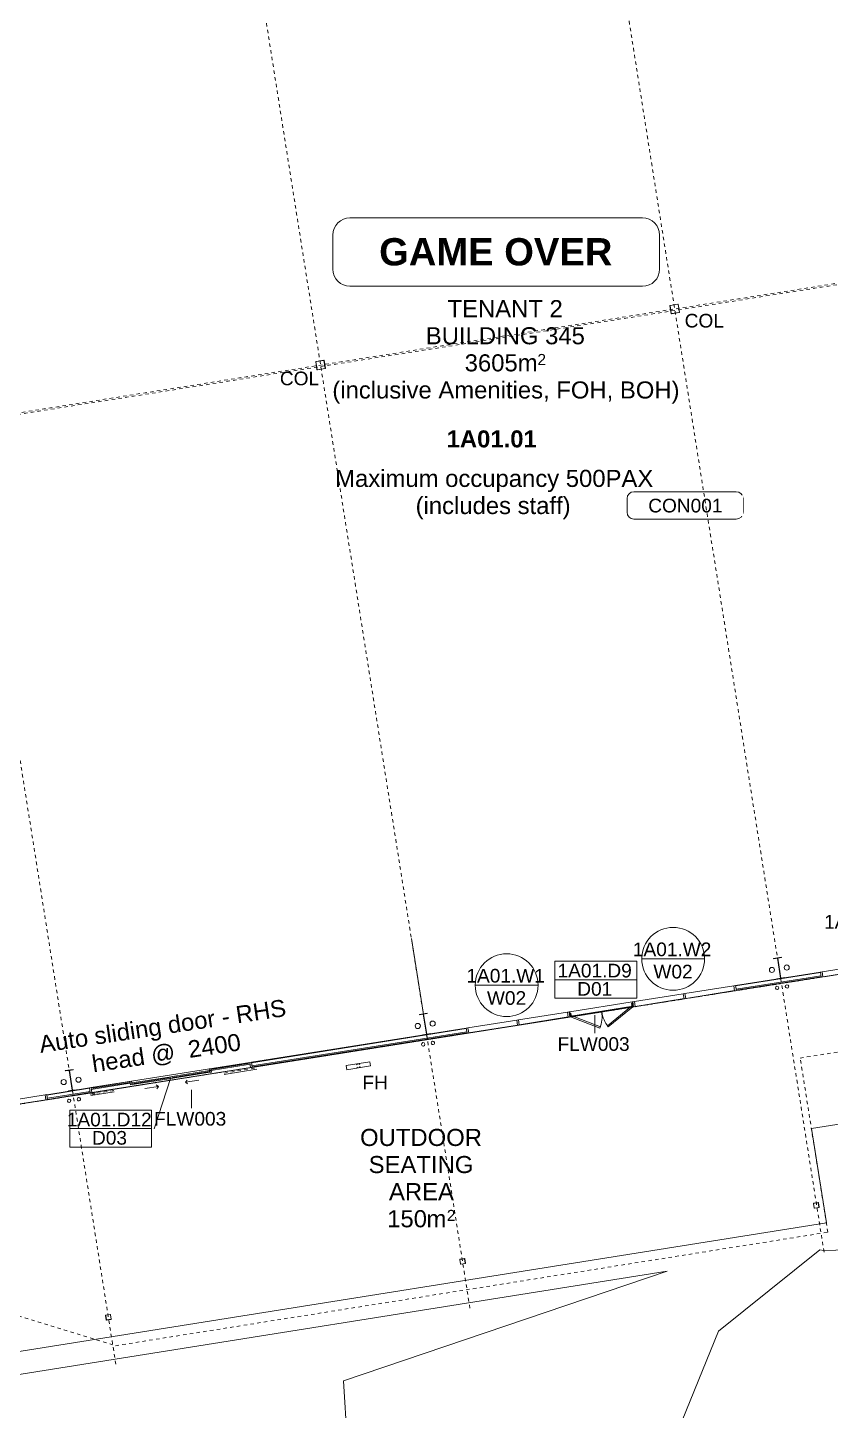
# Model space of a CAD drawing. Header units: metres. Extents: x -2358 to -2214, y 3875 to 4066.
# Drawn here: x -2289.96 to -2266.45, y 3994.73 to 4035.23 of the extents above; entities that cross this region are included whole.
import ezdxf

# ---------------------------------------------------------------- set-up
doc = ezdxf.new("R2010")
doc.units = ezdxf.units.M
for name, pattern in [('Grid Line', [0.021, 0.012, -0.003, 0.003, -0.003]), ('Hidden', [0.006, 0.004, -0.002]), ('Overhead', [0.004, 0.0025, -0.0015])]:
    doc.linetypes.add(name, pattern=pattern)
for name, color, linetype, lineweight in [('A-ANNO-KEYN', 231, 'Continuous', 5), ('A-AREA-IDEN', 2, 'Continuous', 5), ('A-DETL', 90, 'Continuous', 13), ('A-DOOR', 31, 'Continuous', 5), ('A-DOOR-FRAM', 31, 'Continuous', 5), ('A-DOOR-IDEN', 31, 'Continuous', 5), ('A-FLOR', 192, 'Continuous', 5), ('A-FLOR-IDEN', 11, 'Continuous', 5), ('A-FLOR-OVHD', 1, 'Overhead', 5), ('A-GENM', 13, 'Continuous', 5), ('A-GENM-HDLN', 13, 'Hidden', 5), ('A-GLAZ', 151, 'Continuous', 5), ('A-GLAZ-IDEN', 152, 'Continuous', 5), ('A-WALL', 113, 'Continuous', 5), ('A-WALL-PATT', 111, 'Continuous', 13), ('C-TOPO-MAJR', 7, 'Continuous', 20), ('F-FIRE', 13, 'Continuous', 5), ('F-FIRE-IDEN', 13, 'Continuous', 5), ('G-ANNO-TEXT', 231, 'Continuous', 5), ('P-SANR-FIXT', 6, 'Continuous', 5), ('S-BEAM', 12, 'Continuous', 5), ('S-COLS', 52, 'Continuous', 5), ('S-COLS-IDEN', 171, 'Continuous', 5), ('S-GRID', 1, 'Continuous', 5)]:
    doc.layers.add(name, color=color, linetype=linetype, lineweight=lineweight)
doc.styles.add('Arial', font='arial.ttf', dxfattribs={"height": 0.5})
doc.styles.add('Arial_1', font='arial.ttf', dxfattribs={"height": 0.324945})
doc.styles.add('Arial_2', font='arial.ttf', dxfattribs={"height": 0.4})
doc.styles.add('Arial_B', font='arialbd.ttf', dxfattribs={"height": 0.8})
doc.styles.add('Arial_B_1', font='arialbd.ttf', dxfattribs={"height": 0.5})
pattern_1 = [(0, (0, 0), (0.8128, 0.2032), [0.06706, -0.54254, 0.06706, -0.54254, -3.251]), (0, (0, 0), (0.8128, 0.2032), [-1.219, 0.06706, -1.152, 0.06706, -0.54254, -1.422]), (0, (0, 0), (0.8128, 0.2032), [-3.048, 0.06706, -0.33934, 0.06706, -0.94894]), (120, (0.3048, 0.1016), (-0.582376362, 0.602305448), [0.06706, -0.54254, 0.06706, -0.54254, -3.251]), (120, (0.3048, 0.1016), (-0.582376362, 0.602305448), [-1.219, 0.06706, -1.152, 0.06706, -0.54254, -1.422]), (120, (0.3048, 0.1016), (-0.582376362, 0.602305448), [-3.048, 0.06706, -0.33934, 0.06706, -0.94894]), (240, (0.4064, 0.508), (-0.230423638, -0.805505448), [0.06706, -0.54254, 0.06706, -0.54254, -3.251]), (240, (0.4064, 0.508), (-0.230423638, -0.805505448), [-1.219, 0.06706, -1.152, 0.06706, -0.54254, -1.422]), (240, (0.4064, 0.508), (-0.230423638, -0.805505448), [-3.048, 0.06706, -0.33934, 0.06706, -0.94894])]

# ---------------------------------------------------------------- blocks, each defined once
blk = doc.blocks.new('SHS-Square Hollow Section-Column - 250x250xSHS-V1-GA - Part B')
at = {"layer": 'S-COLS', "lineweight": 15}
for p, q in [((-0.125, 0.115), (-0.125, -0.115)), ((-0.12, -0.115), (-0.12, 0.115)), ((0.115, 0.125), (-0.115, 0.125)), ((-0.115, 0.12), (0.115, 0.12)), ((0.12, 0.115), (0.12, -0.115)), ((0.125, -0.115), (0.125, 0.115)), ((0.115, -0.12), (-0.115, -0.12)), ((-0.115, -0.125), (0.115, -0.125))]:
    blk.add_line(p, q, dxfattribs=at)
for centre, radius, start, end in [((-0.115, 0.115), 0.01, 90, 180), ((-0.115, 0.115), 0.005, 90, 180), ((0.115, 0.115), 0.01, 360, 90), ((0.115, 0.115), 0.005, 0, 90), ((-0.115, -0.115), 0.01, 180, 270), ((-0.115, -0.115), 0.005, 180, 270), ((0.115, -0.115), 0.005, 270, 0), ((0.115, -0.115), 0.01, 270, 360)]:
    blk.add_arc(centre, radius, start, end, dxfattribs=at)
blk = doc.blocks.new('Hydrant_double8 - Hydrant_double-1019432-GA - Part B')
at = {"layer": 'F-FIRE'}
for p, q in [((-2397.509, 3973.38), (-2398.171, 3973.152)), ((-2398.171, 3973.152), (-2398.132, 3973.039)), ((-2398.132, 3973.039), (-2397.47, 3973.267)), ((-2397.47, 3973.267), (-2397.509, 3973.38))]:
    blk.add_line(p, q, dxfattribs=at)
for start, end in [(49.0004, 166.004), (229.0004, 346.004)]:
    blk.add_arc((-2397.82, 3973.209), 0.06, start, end, dxfattribs=at)
blk = doc.blocks.new('Structural Framing 18 - Structural Framing 1-1145821-GA - Part B')
at = {"layer": 'S-BEAM', "lineweight": 13}
for p, q in [((-2294.746, 4043.326), (-2294.973, 4043.29)), ((-2294.973, 4043.29), (-2294.971, 4043.28)), ((-2294.971, 4043.28), (-2294.863, 4043.297)), ((-2294.863, 4043.297), (-2294.77, 4042.714)), ((-2294.853, 4043.299), (-2294.744, 4043.316)), ((-2294.761, 4042.716), (-2294.853, 4043.299)), ((-2294.744, 4043.316), (-2294.746, 4043.326)), ((-2294.77, 4042.714), (-2294.879, 4042.697)), ((-2294.879, 4042.697), (-2294.878, 4042.687)), ((-2294.878, 4042.687), (-2294.65, 4042.723)), ((-2294.652, 4042.733), (-2294.761, 4042.716)), ((-2294.65, 4042.723), (-2294.652, 4042.733)), ((-2288.631, 4004.717), (-2288.858, 4004.681)), ((-2288.858, 4004.681), (-2288.856, 4004.671)), ((-2288.856, 4004.671), (-2288.748, 4004.688)), ((-2288.748, 4004.688), (-2288.655, 4004.106)), ((-2288.738, 4004.69), (-2288.629, 4004.707)), ((-2288.645, 4004.107), (-2288.738, 4004.69)), ((-2288.629, 4004.707), (-2288.631, 4004.717)), ((-2288.655, 4004.106), (-2288.764, 4004.088)), ((-2288.764, 4004.088), (-2288.762, 4004.078)), ((-2288.762, 4004.078), (-2288.535, 4004.114)), ((-2288.537, 4004.124), (-2288.645, 4004.107)), ((-2288.535, 4004.114), (-2288.537, 4004.124))]:
    blk.add_line(p, q, dxfattribs=at)
blk = doc.blocks.new('Structural Framing 20 - Structural Framing 1-1264715-GA - Part B')
at = {"layer": 'S-BEAM', "lineweight": 13}
for p, q in [((-2284.375, 4044.968), (-2284.602, 4044.932)), ((-2284.602, 4044.932), (-2284.601, 4044.922)), ((-2284.601, 4044.922), (-2284.492, 4044.94)), ((-2284.492, 4044.94), (-2284.4, 4044.357)), ((-2284.482, 4044.941), (-2284.374, 4044.958)), ((-2284.39, 4044.358), (-2284.482, 4044.941)), ((-2284.374, 4044.958), (-2284.375, 4044.968)), ((-2284.4, 4044.357), (-2284.508, 4044.34)), ((-2284.508, 4044.34), (-2284.507, 4044.33)), ((-2284.507, 4044.33), (-2284.28, 4044.366)), ((-2284.281, 4044.376), (-2284.39, 4044.358)), ((-2284.28, 4044.366), (-2284.281, 4044.376)), ((-2278.26, 4006.36), (-2278.487, 4006.324)), ((-2278.367, 4006.332), (-2278.258, 4006.35)), ((-2278.258, 4006.35), (-2278.26, 4006.36)), ((-2278.487, 4006.324), (-2278.485, 4006.314)), ((-2278.485, 4006.314), (-2278.377, 4006.331)), ((-2278.377, 4006.331), (-2278.285, 4005.748)), ((-2278.275, 4005.75), (-2278.367, 4006.332)), ((-2278.285, 4005.748), (-2278.393, 4005.731)), ((-2278.393, 4005.731), (-2278.392, 4005.721)), ((-2278.392, 4005.721), (-2278.164, 4005.757)), ((-2278.166, 4005.767), (-2278.275, 4005.75)), ((-2278.164, 4005.757), (-2278.166, 4005.767))]:
    blk.add_line(p, q, dxfattribs=at)
blk = doc.blocks.new('Structural Framing 22 - Structural Framing 1-1264748-GA - Part B')
at = {"layer": 'S-BEAM', "lineweight": 13}
for p, q in [((-2274.004, 4046.611), (-2274.232, 4046.575)), ((-2274.232, 4046.575), (-2274.23, 4046.565)), ((-2274.23, 4046.565), (-2274.121, 4046.582)), ((-2274.121, 4046.582), (-2274.029, 4046)), ((-2274.111, 4046.584), (-2274.003, 4046.601)), ((-2274.019, 4046.001), (-2274.111, 4046.584)), ((-2274.003, 4046.601), (-2274.004, 4046.611)), ((-2274.029, 4046), (-2274.138, 4045.982)), ((-2274.138, 4045.982), (-2274.136, 4045.972)), ((-2274.136, 4045.972), (-2273.909, 4046.008)), ((-2273.911, 4046.018), (-2274.019, 4046.001)), ((-2273.909, 4046.008), (-2273.911, 4046.018)), ((-2267.889, 4008.002), (-2268.116, 4007.966)), ((-2268.116, 4007.966), (-2268.115, 4007.956)), ((-2268.115, 4007.956), (-2268.006, 4007.974)), ((-2268.006, 4007.974), (-2267.914, 4007.391)), ((-2267.996, 4007.975), (-2267.888, 4007.992)), ((-2267.904, 4007.392), (-2267.996, 4007.975)), ((-2267.888, 4007.992), (-2267.889, 4008.002)), ((-2267.914, 4007.391), (-2268.022, 4007.374)), ((-2268.022, 4007.374), (-2268.021, 4007.364)), ((-2268.021, 4007.364), (-2267.794, 4007.4)), ((-2267.795, 4007.41), (-2267.904, 4007.392)), ((-2267.794, 4007.4), (-2267.795, 4007.41))]:
    blk.add_line(p, q, dxfattribs=at)
blk = doc.blocks.new('Downpipe - L Spreader - Default-V9-GA - Part B')
at = {"layer": 'P-SANR-FIXT'}
for start, end in [(0, 180), (180, 0)]:
    blk.add_arc((-0.04, 0.15), 0.075, start, end, dxfattribs=at)
blk = doc.blocks.new('Downpipe - L Spreader - Default-3252556-GA - Part B')
at = {"layer": 'P-SANR-FIXT'}
for start, end in [(0, 180), (180, 0)]:
    blk.add_arc((-0.04, 0.15), 0.075, start, end, dxfattribs=at)
blk = doc.blocks.new('SHS-Square Hollow Section-Column - 250x250xSHS-V20-GA - Part B')
at = {"layer": 'S-COLS'}
h = blk.add_hatch(dxfattribs=at)
h.set_pattern_fill('FP_13', color=256, style=0, pattern_type=2)
h.set_pattern_definition([(36, (1613.068, -4332.682), (-0.41803287, 0.57537289), []), (36, (1613.187, -4331.929), (-0.41803287, 0.57537289), [])])
h.paths.add_polyline_path([(0.115, -0.125), (0.122, -0.122), (0.125, -0.115), (0.119, -0.119)])
h.paths.add_polyline_path([(-0.115, -0.125), (0.115, -0.125), (0.115, -0.12), (-0.115, -0.12)])
h.paths.add_polyline_path([(-0.115, -0.125), (-0.119, -0.119), (-0.125, -0.115), (-0.122, -0.122)])
h.paths.add_polyline_path([(-0.125, 0.115), (-0.119, 0.119), (-0.115, 0.125), (-0.122, 0.122)])
h.paths.add_polyline_path([(-0.125, -0.115), (-0.12, -0.115), (-0.12, 0.115), (-0.125, 0.115)])
h.paths.add_polyline_path([(0.125, 0.115), (0.122, 0.122), (0.115, 0.125), (0.119, 0.119)])
h.paths.add_polyline_path([(0.12, -0.115), (0.125, -0.115), (0.125, 0.115), (0.12, 0.115)])
h.paths.add_polyline_path([(-0.115, 0.12), (0.115, 0.12), (0.115, 0.125), (-0.115, 0.125)])
at = {"layer": 'S-COLS', "lineweight": 15}
for p, q in [((-0.125, 0.115), (-0.125, -0.115)), ((-0.12, -0.115), (-0.12, 0.115)), ((0.115, 0.125), (-0.115, 0.125)), ((-0.115, 0.12), (0.115, 0.12)), ((0.12, 0.115), (0.12, -0.115)), ((0.125, -0.115), (0.125, 0.115)), ((0.115, -0.12), (-0.115, -0.12)), ((-0.115, -0.125), (0.115, -0.125))]:
    blk.add_line(p, q, dxfattribs=at)
for centre, radius, start, end in [((-0.115, 0.115), 0.01, 90, 180), ((-0.115, 0.115), 0.005, 90, 180), ((0.115, 0.115), 0.01, 360, 90), ((0.115, 0.115), 0.005, 0, 90), ((-0.115, -0.115), 0.01, 180, 270), ((-0.115, -0.115), 0.005, 180, 270), ((0.115, -0.115), 0.005, 270, 0), ((0.115, -0.115), 0.01, 270, 360)]:
    blk.add_arc(centre, radius, start, end, dxfattribs=at)
blk = doc.blocks.new('SHS-Square Hollow Section-Column - 150x150xSHS-2547686-GA - Part B')
at = {"layer": 'S-COLS'}
h = blk.add_hatch(dxfattribs=at)
h.set_pattern_fill('FP_15', color=256, style=0, pattern_type=2)
h.set_pattern_definition([(36, (1634.068, -4306.112), (-0.41803287, 0.57537289), []), (36, (1634.187, -4305.359), (-0.41803287, 0.57537289), [])])
h.paths.add_polyline_path([(0.065, -0.075), (0.072, -0.072), (0.075, -0.065), (0.069, -0.069)])
h.paths.add_polyline_path([(-0.065, -0.075), (0.065, -0.075), (0.065, -0.07), (-0.065, -0.07)])
h.paths.add_polyline_path([(-0.065, -0.075), (-0.069, -0.069), (-0.075, -0.065), (-0.072, -0.072)])
h.paths.add_polyline_path([(-0.075, 0.065), (-0.069, 0.069), (-0.065, 0.075), (-0.072, 0.072)])
h.paths.add_polyline_path([(-0.075, -0.065), (-0.07, -0.065), (-0.07, 0.065), (-0.075, 0.065)])
h.paths.add_polyline_path([(0.075, 0.065), (0.072, 0.072), (0.065, 0.075), (0.069, 0.069)])
h.paths.add_polyline_path([(0.07, -0.065), (0.075, -0.065), (0.075, 0.065), (0.07, 0.065)])
h.paths.add_polyline_path([(-0.065, 0.07), (0.065, 0.07), (0.065, 0.075), (-0.065, 0.075)])
at = {"layer": 'S-COLS', "lineweight": 15}
for p, q in [((-0.075, 0.065), (-0.075, -0.065)), ((-0.07, -0.065), (-0.07, 0.065)), ((0.065, 0.075), (-0.065, 0.075)), ((-0.065, 0.07), (0.065, 0.07)), ((0.07, 0.065), (0.07, -0.065)), ((0.075, -0.065), (0.075, 0.065)), ((0.065, -0.07), (-0.065, -0.07)), ((-0.065, -0.075), (0.065, -0.075))]:
    blk.add_line(p, q, dxfattribs=at)
for centre, radius, start, end in [((-0.065, 0.065), 0.01, 90, 180), ((-0.065, 0.065), 0.005, 90, 180), ((0.065, 0.065), 0.01, 360, 90), ((0.065, 0.065), 0.005, 0, 90), ((-0.065, -0.065), 0.01, 180, 270), ((-0.065, -0.065), 0.005, 180, 270), ((0.065, -0.065), 0.005, 270, 0), ((0.065, -0.065), 0.01, 270, 360)]:
    blk.add_arc(centre, radius, start, end, dxfattribs=at)
blk = doc.blocks.new('SHS-Square Hollow Section-Column - 150x150xSHS-2547693-GA - Part B')
at = {"layer": 'S-COLS', "lineweight": 15}
for p, q in [((-0.075, 0.065), (-0.075, -0.065)), ((-0.07, -0.065), (-0.07, 0.065)), ((0.065, 0.075), (-0.065, 0.075)), ((-0.065, 0.07), (0.065, 0.07)), ((0.07, 0.065), (0.07, -0.065)), ((0.075, -0.065), (0.075, 0.065)), ((0.065, -0.07), (-0.065, -0.07)), ((-0.065, -0.075), (0.065, -0.075))]:
    blk.add_line(p, q, dxfattribs=at)
for centre, radius, start, end in [((-0.065, 0.065), 0.01, 90, 180), ((-0.065, 0.065), 0.005, 90, 180), ((0.065, 0.065), 0.01, 360, 90), ((0.065, 0.065), 0.005, 0, 90), ((-0.065, -0.065), 0.01, 180, 270), ((-0.065, -0.065), 0.005, 180, 270), ((0.065, -0.065), 0.01, 270, 360), ((0.065, -0.065), 0.005, 270, 0)]:
    blk.add_arc(centre, radius, start, end, dxfattribs=at)
blk = doc.blocks.new('Door-Hinge-Double - 2340x920x920x40 Glazed-Aluminium Frame D02-3541571-GA - Part B')
at = {"layer": 'A-DOOR'}
for p, q in [((-0.901, -0.039), (-0.921, -0.074)), ((-0.921, -0.074), (-0.124, -0.534)), ((-0.104, -0.499), (-0.901, -0.039)), ((0.104, -0.499), (0.901, -0.039)), ((0.921, -0.074), (0.124, -0.534)), ((0.901, -0.039), (0.921, -0.074)), ((-0.124, -0.534), (-0.104, -0.499)), ((0.124, -0.534), (0.104, -0.499))]:
    blk.add_line(p, q, dxfattribs=at)
for centre, start, end in [((-0.921, -0.074), 330, 0), ((0.921, -0.074), 180, 210)]:
    blk.add_arc(centre, 0.92, start, end, dxfattribs=at)
blk = doc.blocks.new('X_Door-Frame-Wood - Standard-3509857-GA - Part B')
at = {"layer": 'A-DOOR-FRAM'}
for p, q in [((-0.943, 0.074), (-0.923, 0.074)), ((-0.943, -0.074), (-0.943, 0.074)), ((-0.923, 0.074), (-0.923, -0.074)), ((-0.923, 0.029), (-0.898, 0.029)), ((-0.923, -0.029), (-0.923, 0.029)), ((-0.898, 0.029), (-0.898, -0.029)), ((0.898, 0.029), (0.923, 0.029)), ((0.898, -0.029), (0.898, 0.029)), ((0.923, -0.074), (0.923, 0.074)), ((0.923, 0.074), (0.943, 0.074)), ((0.923, 0.029), (0.923, -0.029)), ((0.943, 0.074), (0.943, -0.074)), ((-0.923, -0.074), (-0.943, -0.074)), ((-0.898, -0.029), (-0.923, -0.029)), ((0.923, -0.029), (0.898, -0.029)), ((0.943, -0.074), (0.923, -0.074))]:
    blk.add_line(p, q, dxfattribs=at)
blk = doc.blocks.new('aba - Plumbing Fixtures - Strip Drain - Stormtech - Custom Ass - FLW003 _Doors_-3363672-GA - Part B')
at = {"layer": 'A-GENM'}
blk.add_circle((0, -0.095), 0.03, dxfattribs=at)
at = {"layer": 'A-GENM-HDLN'}
for p, q in [((0, 0.01), (0, -0.696)), ((0, -3.959), (0, -4.938))]:
    blk.add_line(p, q, dxfattribs=at)
at = {"layer": 'P-SANR-FIXT'}
for p, q in [((-0.041, 0), (-0.038, 0)), ((-0.041, 0), (-0.041, -0.696)), ((-0.038, -0.696), (-0.038, 0)), ((0.038, 0), (0.038, -0.696)), ((0.041, -0.05), (0.041, -4.75)), ((-0.041, -3.959), (-0.041, -4.928)), ((-0.038, -4.928), (-0.038, -3.959)), ((0.038, -3.959), (0.038, -4.8)), ((-0.038, -4.928), (-0.041, -4.928))]:
    blk.add_line(p, q, dxfattribs=at)
blk = doc.blocks.new('aba - Plumbing Fixtures - Strip Drain - Stormtech - Custom Ass - FLW003 _Doors_-2950314-GA - Part B')
at = {"layer": 'A-GENM'}
for start, end in [(360, 41.5826), (318.4174, 360)]:
    blk.add_arc((0, -0.095), 0.03, start, end, dxfattribs=at)
at = {"layer": 'P-SANR-FIXT'}
for p, q in [((0.038, 0), (0.041, 0)), ((0.038, 0), (0.038, -1.834)), ((0.041, 0), (0.041, -1.834))]:
    blk.add_line(p, q, dxfattribs=at)
blk = doc.blocks.new('Structural Framing 1 - Structural Framing 1-3228557-GA - Part B')
at = {"layer": 'S-BEAM', "lineweight": 13}
for p, q in [((-2294.746, 4043.326), (-2294.973, 4043.29)), ((-2294.973, 4043.29), (-2294.971, 4043.28)), ((-2294.971, 4043.28), (-2294.863, 4043.297)), ((-2294.863, 4043.297), (-2294.77, 4042.714)), ((-2294.853, 4043.299), (-2294.744, 4043.316)), ((-2294.761, 4042.716), (-2294.853, 4043.299)), ((-2294.744, 4043.316), (-2294.746, 4043.326)), ((-2294.77, 4042.714), (-2294.879, 4042.697)), ((-2294.879, 4042.697), (-2294.878, 4042.687)), ((-2294.878, 4042.687), (-2294.65, 4042.723)), ((-2294.652, 4042.733), (-2294.761, 4042.716)), ((-2294.65, 4042.723), (-2294.652, 4042.733)), ((-2288.631, 4004.717), (-2288.858, 4004.681)), ((-2288.858, 4004.681), (-2288.856, 4004.671)), ((-2288.856, 4004.671), (-2288.748, 4004.688)), ((-2288.748, 4004.688), (-2288.655, 4004.106)), ((-2288.738, 4004.69), (-2288.629, 4004.707)), ((-2288.645, 4004.107), (-2288.738, 4004.69)), ((-2288.629, 4004.707), (-2288.631, 4004.717)), ((-2288.655, 4004.106), (-2288.764, 4004.088)), ((-2288.764, 4004.088), (-2288.762, 4004.078)), ((-2288.762, 4004.078), (-2288.535, 4004.114)), ((-2288.537, 4004.124), (-2288.645, 4004.107)), ((-2288.535, 4004.114), (-2288.537, 4004.124))]:
    blk.add_line(p, q, dxfattribs=at)
blk = doc.blocks.new('Downpipe - L Spreader - 100D-3377890-GA - Part B')
at = {"layer": 'P-SANR-FIXT'}
for start, end in [(0, 180), (180, 0)]:
    blk.add_arc((-0.04, 0.15), 0.05, start, end, dxfattribs=at)
blk = doc.blocks.new('Downpipe - L Spreader - 100D-3377907-GA - Part B')
at = {"layer": 'P-SANR-FIXT'}
for start, end in [(360, 180), (180, 360)]:
    blk.add_arc((-0.04, -0.15), 0.05, start, end, dxfattribs=at)
blk = doc.blocks.new('SD - OXXO - SD - OXXO 3800W-3410870-GA - Part B')
at = {"layer": 'A-DOOR'}
for p, q in [((-2.35, -0.006), (-2.4, -0.006)), ((-2.4, -0.154), (-2.35, -0.154)), ((-2.35, -0.154), (-2.35, -0.006)), ((2.4, -0.006), (2.35, -0.006)), ((2.35, -0.006), (2.35, -0.154)), ((2.35, -0.154), (2.4, -0.154))]:
    blk.add_line(p, q, dxfattribs=at)
at = {"layer": 'A-GLAZ'}
for p, q in [((-2.35, -0.006), (-2.35, -0.056)), ((-2.35, -0.006), (-2.3, -0.006)), ((-2.35, -0.056), (-2.3, -0.056)), ((-2.3, -0.006), (-1.2, -0.006)), ((-2.3, -0.056), (-2.3, -0.006)), ((-2.3, -0.031), (-1.2, -0.031)), ((-1.2, -0.056), (-2.3, -0.056)), ((-1.2, -0.006), (-1.15, -0.006)), ((-1.2, -0.006), (-1.2, -0.056)), ((-1.2, -0.106), (-1.2, -0.056)), ((-1.2, -0.056), (-1.15, -0.056)), ((-1.2, -0.056), (-1.15, -0.056)), ((-1.2, -0.106), (-1.15, -0.106)), ((-1.15, -0.006), (-1.15, -0.056)), ((-0.05, -0.056), (-1.15, -0.056)), ((-1.15, -0.056), (-1.15, -0.106)), ((-1.15, -0.081), (-0.05, -0.081)), ((-1.15, -0.106), (-0.05, -0.106)), ((-0.8, -0.281), (-0.4, -0.281)), ((-0.4, -0.281), (-0.457, -0.224)), ((-0.4, -0.281), (-0.457, -0.338)), ((-0.05, -0.056), (0, -0.056)), ((-0.05, -0.106), (-0.05, -0.056)), ((-0.05, -0.106), (0, -0.106)), ((0, -0.106), (0, -0.056)), ((0, -0.106), (0, -0.056)), ((0.05, -0.056), (0, -0.056)), ((0.05, -0.106), (0, -0.106)), ((0.05, -0.056), (1.15, -0.056)), ((0.05, -0.106), (0.05, -0.056)), ((1.15, -0.081), (0.05, -0.081)), ((1.15, -0.106), (0.05, -0.106)), ((0.4, -0.281), (0.457, -0.224)), ((0.4, -0.281), (0.457, -0.338)), ((0.8, -0.281), (0.4, -0.281)), ((1.15, -0.006), (1.15, -0.056)), ((1.15, -0.006), (1.2, -0.006)), ((1.15, -0.056), (1.2, -0.056)), ((1.2, -0.056), (1.15, -0.056)), ((1.15, -0.056), (1.15, -0.106)), ((1.2, -0.106), (1.15, -0.106)), ((1.2, -0.006), (2.3, -0.006)), ((1.2, -0.056), (1.2, -0.006)), ((1.2, -0.031), (2.3, -0.031)), ((2.3, -0.056), (1.2, -0.056)), ((1.2, -0.106), (1.2, -0.056)), ((2.3, -0.006), (2.35, -0.006)), ((2.3, -0.006), (2.3, -0.056)), ((2.3, -0.056), (2.35, -0.056)), ((2.35, -0.006), (2.35, -0.056))]:
    blk.add_line(p, q, dxfattribs=at)
blk = doc.blocks.new('SHS-Square Hollow Section-Column - 150x150xSHS-V76-GA - Part B')
at = {"layer": 'S-COLS', "lineweight": 15}
for p, q in [((-0.075, 0.065), (-0.075, -0.065)), ((-0.07, -0.065), (-0.07, 0.065)), ((0.065, 0.075), (-0.065, 0.075)), ((-0.065, 0.07), (0.065, 0.07)), ((0.07, 0.065), (0.07, -0.065)), ((0.075, -0.065), (0.075, 0.065)), ((0.065, -0.07), (-0.065, -0.07)), ((-0.065, -0.075), (0.065, -0.075))]:
    blk.add_line(p, q, dxfattribs=at)
for centre, radius, start, end in [((-0.065, 0.065), 0.01, 90, 180), ((-0.065, 0.065), 0.005, 90, 180), ((0.065, 0.065), 0.01, 360, 90), ((0.065, 0.065), 0.005, 0, 90), ((-0.065, -0.065), 0.01, 180, 270), ((-0.065, -0.065), 0.005, 180, 270), ((0.065, -0.065), 0.01, 270, 360), ((0.065, -0.065), 0.005, 270, 0)]:
    blk.add_arc(centre, radius, start, end, dxfattribs=at)
blk = doc.blocks.new('Window Unit_2 Bay - 2400x3050-3440899-GA - Part B')
at = {"layer": 'A-GLAZ', "lineweight": 13}
for p, q in [((-1.475, 0.074), (-1.525, 0.074)), ((-1.475, -0.076), (-1.475, 0.074)), ((-0.025, 0.074), (-1.475, 0.074)), ((-1.475, 0.074), (-1.475, 0.06762)), ((-1.475, 0.06762), (-0.025, 0.06762)), ((0.025, 0.074), (-0.025, 0.074)), ((-0.025, 0.074), (-0.025, -0.076)), ((-0.025, 0.06762), (-0.025, 0.074)), ((0.025, -0.076), (0.025, 0.074)), ((1.475, 0.074), (0.025, 0.074)), ((0.025, 0.074), (0.025, 0.06762)), ((0.025, 0.06762), (1.475, 0.06762)), ((1.525, 0.074), (1.475, 0.074)), ((1.475, 0.074), (1.475, -0.076)), ((1.475, 0.06762), (1.475, 0.074)), ((-1.525, -0.076), (-1.475, -0.076)), ((-0.025, -0.076), (0.025, -0.076)), ((1.475, -0.076), (1.525, -0.076))]:
    blk.add_line(p, q, dxfattribs=at)
at = {"layer": 'A-GLAZ'}
for p, q in [((-0.025, -0.076), (-1.475, -0.076)), ((1.475, -0.076), (0.025, -0.076))]:
    blk.add_line(p, q, dxfattribs=at)
blk = doc.blocks.new('Window Unit_2 Bay - 2400x3050-V77-GA - Part B')
at = {"layer": 'A-GLAZ', "lineweight": 13}
for p, q in [((-1.475, 0.074), (-1.525, 0.074)), ((-1.475, -0.076), (-1.475, 0.074)), ((-0.025, 0.074), (-1.475, 0.074)), ((-1.475, 0.074), (-1.475, 0.06762)), ((-1.475, 0.06762), (-0.025, 0.06762)), ((0.025, 0.074), (-0.025, 0.074)), ((-0.025, 0.074), (-0.025, -0.076)), ((-0.025, 0.06762), (-0.025, 0.074)), ((0.025, -0.076), (0.025, 0.074)), ((1.475, 0.074), (0.025, 0.074)), ((0.025, 0.074), (0.025, 0.06762)), ((0.025, 0.06762), (1.475, 0.06762)), ((1.525, 0.074), (1.475, 0.074)), ((1.475, 0.074), (1.475, -0.076)), ((1.475, 0.06762), (1.475, 0.074)), ((-1.525, -0.07469), (-1.525, -0.076)), ((-1.525, -0.076), (-1.475, -0.076)), ((-0.025, -0.076), (0.025, -0.076)), ((1.475, -0.076), (1.525, -0.076))]:
    blk.add_line(p, q, dxfattribs=at)
at = {"layer": 'A-GLAZ'}
for p, q in [((-0.025, -0.076), (-1.475, -0.076)), ((1.475, -0.076), (0.025, -0.076))]:
    blk.add_line(p, q, dxfattribs=at)
blk = doc.blocks.new('Window Unit_6 Bay - 2400x8980-3446521-GA - Part B')
at = {"layer": 'A-GLAZ', "lineweight": 13}
for p, q in [((-1.463, 0.074), (-1.513, 0.074)), ((-1.463, -0.076), (-1.463, 0.074)), ((-0.025, 0.074), (-1.463, 0.074)), ((-1.463, 0.074), (-1.463, 0.068)), ((-1.463, 0.068), (-0.025, 0.068)), ((0.025, 0.074), (-0.025, 0.074)), ((-0.025, 0.074), (-0.025, -0.076)), ((-0.025, 0.068), (-0.025, 0.074)), ((0.025, -0.076), (0.025, 0.074)), ((1.463, 0.074), (0.025, 0.074)), ((0.025, 0.074), (0.025, 0.068)), ((0.025, 0.068), (1.463, 0.068)), ((1.513, 0.074), (1.463, 0.074)), ((1.463, 0.074), (1.463, -0.076)), ((1.463, 0.068), (1.463, 0.074)), ((-1.513, -0.076), (-1.463, -0.076)), ((-0.025, -0.076), (0.025, -0.076)), ((1.463, -0.076), (1.513, -0.076))]:
    blk.add_line(p, q, dxfattribs=at)
at = {"layer": 'A-GLAZ'}
for p, q in [((1.463, 0.074), (1.513, 0.074)), ((1.463, -0.076), (1.463, 0.074)), ((1.513, 0.074), (1.513, -0.076)), ((2.952, 0.074), (3.002, 0.074)), ((2.952, -0.076), (2.952, 0.074)), ((3.002, 0.074), (3.002, -0.076)), ((4.44, 0.074), (4.49, 0.074)), ((4.44, -0.076), (4.44, 0.074)), ((4.49, 0.074), (4.49, -0.076)), ((5.928, 0.074), (5.978, 0.074)), ((5.928, -0.076), (5.928, 0.074)), ((5.978, 0.074), (5.978, -0.076)), ((7.417, 0.074), (7.467, 0.074)), ((7.417, -0.076), (7.417, 0.074)), ((7.467, 0.074), (7.467, -0.076)), ((-0.025, -0.076), (-1.463, -0.076)), ((1.463, -0.076), (0.025, -0.076)), ((1.513, -0.076), (1.463, -0.076)), ((3.002, -0.076), (2.952, -0.076)), ((4.49, -0.076), (4.44, -0.076)), ((5.978, -0.076), (5.928, -0.076)), ((7.467, -0.076), (7.417, -0.076))]:
    blk.add_line(p, q, dxfattribs=at)
blk = doc.blocks.new('Floor Tag - Wall Tag 17W-1171940-GA - Part B')
at = {"layer": 'A-FLOR-IDEN'}
for p, q in [((-0.0085, 0.001), (-0.0085, -0.001)), ((0.0075, 0.002), (-0.0075, 0.002)), ((0.0085, -0.001), (0.0085, 0.001)), ((-0.0075, -0.002), (0.0075, -0.002))]:
    blk.add_line(p, q, dxfattribs=at)
for centre, start, end in [((-0.0075, 0.001), 90, 180), ((0.0075, 0.001), 360, 90), ((-0.0075, -0.001), 180, 270), ((0.0075, -0.001), 270, 0)]:
    blk.add_arc(centre, 0.001, start, end, dxfattribs=at)
blk = doc.blocks.new('AA_DOOR_MARK _ TYPE MARK_HA2 - Mark _ Type Mark-1751130-GA - Part B')
at = {"layer": 'A-DOOR-IDEN'}
for p, q in [((0.00597, 0.0027), (-0.006, 0.0027)), ((-0.006, 0.0027), (-0.006, 0)), ((0.00597, 0), (0.00597, 0.0027)), ((0.00597, 0), (-0.006, 0)), ((0.00597, -0.0027), (0.00597, 0)), ((-0.006, 0), (0.00597, 0)), ((-0.006, 0), (-0.006, -0.0027)), ((-0.006, -0.0027), (0.00597, -0.0027))]:
    blk.add_line(p, q, dxfattribs=at)
blk = doc.blocks.new('AA_WINDOW_TYPE MARK _ PRECINCT - Mark _ Type Mark-3459970-GA - Part B')
at = {"layer": 'A-GLAZ-IDEN'}
for p, q in [((-0.0046, 0), (0.0046, 0)), ((0.0046, 0), (-0.0046, 0))]:
    blk.add_line(p, q, dxfattribs=at)
for start, end in [(360, 180), (180, 360)]:
    blk.add_arc((0, 0), 0.0046, start, end, dxfattribs=at)

msp = doc.modelspace()

# ---------------------------------------------------------------- hatches: boundary and pattern name
at = {"layer": 'A-WALL-PATT', "lineweight": 5}
h = msp.add_hatch(dxfattribs=at)
h.set_pattern_fill('FP_1', color=256, style=0, pattern_type=2)
h.set_pattern_definition(pattern_1)
h.paths.add_polyline_path([(-2309.3883, 4000.7993), (-2308.9723, 4000.8652), (-2308.9762, 4000.8768), (-2309.3901, 4000.8112)])
h.paths.add_polyline_path([(-2308.1249, 4000.9995), (-2305.6943, 4001.3844), (-2305.6962, 4001.3963), (-2308.1268, 4001.0113)])
h.paths.add_polyline_path([(-2299.4225, 4002.3778), (-2298.2669, 4002.5609), (-2298.2688, 4002.5727), (-2299.4244, 4002.3897)])
h.paths.add_polyline_path([(-2289.3975, 4003.9657), (-2288.148, 4004.1636), (-2288.1499, 4004.1754), (-2289.3993, 4003.9775)])
h.paths.add_polyline_path([(-2283.4071, 4004.9145), (-2277.1156, 4005.911), (-2277.1175, 4005.9229), (-2283.409, 4004.9264)])
h.paths.add_polyline_path([(-2269.2279, 4007.1604), (-2266.7449, 4007.5536), (-2266.7467, 4007.5655), (-2269.2298, 4007.1722)])
h.paths.add_polyline_path([(-2258.8572, 4008.803), (-2256.3505, 4009.2), (-2256.3524, 4009.2119), (-2258.8591, 4008.8148)])
h.paths.add_polyline_path([(-2248.4628, 4010.4493), (-2246.0034, 4010.8389), (-2246.0053, 4010.8507), (-2248.4647, 4010.4612)])
h.paths.add_polyline_path([(-2238.1158, 4012.0882), (-2236.681, 4012.3155), (-2236.6829, 4012.3273), (-2238.1176, 4012.1001)])
h = msp.add_hatch(dxfattribs=at)
h.set_pattern_fill('FP_1', color=256, style=0, pattern_type=2)
h.set_pattern_definition(pattern_1)
h.paths.add_polyline_path([(-2309.367, 4000.665), (-2308.9511, 4000.7309), (-2308.9531, 4000.7397), (-2309.3683, 4000.6734)])
h.paths.add_polyline_path([(-2308.1036, 4000.8651), (-2305.673, 4001.2501), (-2305.6744, 4001.259), (-2308.105, 4000.874)])
h.paths.add_polyline_path([(-2299.4012, 4002.2435), (-2298.2456, 4002.4265), (-2298.247, 4002.4354), (-2299.4026, 4002.2524)])
h.paths.add_polyline_path([(-2289.3762, 4003.8314), (-2288.1268, 4004.0293), (-2288.1282, 4004.0382), (-2289.3776, 4003.8403)])
h.paths.add_polyline_path([(-2283.3859, 4004.7802), (-2277.0943, 4005.7767), (-2277.0957, 4005.7856), (-2283.3873, 4004.7891)])
h.paths.add_polyline_path([(-2269.2066, 4007.026), (-2266.7236, 4007.4193), (-2266.725, 4007.4282), (-2269.208, 4007.0349)])
h.paths.add_polyline_path([(-2258.8359, 4008.6687), (-2256.3292, 4009.0657), (-2256.3306, 4009.0746), (-2258.8373, 4008.6775)])
h.paths.add_polyline_path([(-2248.4415, 4010.315), (-2245.9821, 4010.7046), (-2245.9836, 4010.7135), (-2248.4429, 4010.3239)])
h.paths.add_polyline_path([(-2238.0945, 4011.9539), (-2236.6597, 4012.1811), (-2236.6611, 4012.19), (-2238.0959, 4011.9628)])

# ---------------------------------------------------------------- linework, layer by layer
at = {"layer": 'A-ANNO-KEYN'}
for p, q in [((-2273.3515, 4006.3094), (-2273.3515, 4005.7763)), ((-2285.1654, 4004.1239), (-2285.1654, 4003.5872))]:
    msp.add_line(p, q, dxfattribs=at)
at = {"layer": 'A-DETL', "lineweight": 20}
for p, q in [((-2271.9536, 4029.6522), (-2280.5214, 4029.6522)), ((-2281.0214, 4029.1522), (-2281.0214, 4028.1522)), ((-2271.4536, 4028.1522), (-2271.4536, 4029.1522)), ((-2280.5214, 4027.6522), (-2271.9536, 4027.6522))]:
    msp.add_line(p, q, dxfattribs=at)
at = {"layer": 'A-DETL', "lineweight": 5}
for p, q in [((-2278.2545, 4005.5909), (-2278.7238, 4008.5537)), ((-2278.2595, 4005.5902), (-2288.6302, 4003.9475))]:
    msp.add_line(p, q, dxfattribs=at)
at = {"layer": 'A-DETL', "lineweight": 20}
for centre, start, end in [((-2280.5214, 4029.1522), 90, 180), ((-2271.9536, 4029.1522), 0, 90), ((-2280.5214, 4028.1522), 180, 270), ((-2271.9536, 4028.1522), 270, 0)]:
    msp.add_arc(centre, 0.5, start, end, dxfattribs=at)
at = {"layer": 'A-DOOR-IDEN'}
msp.add_line((-2285.7679, 4004.4778), (-2286.2594, 4002.9732), dxfattribs=at)
at = {"layer": 'A-FLOR'}
for p, q in [((-2266.6778, 4007.4246), (-2263.7072, 4007.8951)), ((-2269.1471, 4007.0335), (-2266.6778, 4007.4246)), ((-2240.5348, 4007.1804), (-2267.0087, 4002.9872)), ((-2271.4752, 4006.6647), (-2269.1471, 4007.0335)), ((-2274.6977, 4006.1543), (-2271.4752, 4006.6647)), ((-2274.0853, 4006.4032), (-2272.262, 4006.692)), ((-2274.0534, 4006.2784), (-2272.2419, 4006.5653)), ((-2277.0486, 4005.782), (-2274.6977, 4006.1543)), ((-2274.0499, 4006.2569), (-2274.0534, 4006.2784)), ((-2283.3856, 4004.7782), (-2277.0486, 4005.782)), ((-2288.1005, 4004.1833), (-2283.4584, 4004.9186)), ((-2288.0776, 4004.0385), (-2283.4355, 4004.7738)), ((-2287.4389, 4004.1362), (-2284.2164, 4004.6466)), ((-2289.0944, 4003.874), (-2288.1265, 4004.0273)), ((-2298.4972, 4002.3847), (-2289.0944, 4003.874)), ((-2267.0087, 4002.9872), (-2266.571, 4000.2238)), ((-2266.571, 4000.2238), (-2295.9455, 3995.5397))]:
    msp.add_line(p, q, dxfattribs=at)
at = {"layer": 'A-FLOR-OVHD'}
for p, q in [((-2323.057, 4018.7004), (-2232.1799, 4033.0945)), ((-2309.4325, 4000.6526), (-2229.0578, 4013.3832)), ((-2267.3355, 4005.0505), (-2236.1309, 4009.993)), ((-2266.5276, 3999.9495), (-2267.3355, 4005.0505)), ((-2298.6457, 4000.0913), (-2287.387, 3996.6261)), ((-2287.387, 3996.6261), (-2266.5276, 3999.9495))]:
    msp.add_line(p, q, dxfattribs=at)
at = {"layer": 'A-WALL', "color": 250, "lineweight": 13}
for p, q in [((-2266.7467, 4007.5655), (-2269.2298, 4007.1722)), ((-2266.7236, 4007.4193), (-2266.7467, 4007.5655)), ((-2269.2298, 4007.1722), (-2269.2066, 4007.026)), ((-2269.2066, 4007.026), (-2266.7236, 4007.4193)), ((-2277.1175, 4005.9229), (-2283.409, 4004.9264)), ((-2283.3859, 4004.7802), (-2277.0943, 4005.7767)), ((-2277.0943, 4005.7767), (-2277.1175, 4005.9229)), ((-2283.409, 4004.9264), (-2283.3859, 4004.7802)), ((-2288.1499, 4004.1754), (-2289.3993, 4003.9775)), ((-2289.3993, 4003.9775), (-2289.3762, 4003.8314)), ((-2289.3762, 4003.8314), (-2288.1268, 4004.0293)), ((-2288.1268, 4004.0293), (-2288.1499, 4004.1754))]:
    msp.add_line(p, q, dxfattribs=at)
at = {"layer": 'A-WALL'}
for p, q in [((-2266.7449, 4007.5536), (-2269.2279, 4007.1604)), ((-2266.7305, 4007.4628), (-2269.2135, 4007.0695)), ((-2266.725, 4007.4282), (-2269.208, 4007.0349)), ((-2277.1156, 4005.911), (-2283.4071, 4004.9145)), ((-2277.1012, 4005.8202), (-2283.3928, 4004.8236)), ((-2277.0957, 4005.7856), (-2283.3873, 4004.7891)), ((-2288.148, 4004.1636), (-2289.3975, 4003.9657)), ((-2288.1337, 4004.0727), (-2289.3831, 4003.8748)), ((-2288.1282, 4004.0382), (-2289.3776, 4003.8403))]:
    msp.add_line(p, q, dxfattribs=at)
at = {"layer": 'C-TOPO-MAJR', "color": 8, "lineweight": 15}
for p, q in [((-2264.1808, 3999.47), (-2266.6504, 3999.415)), ((-2266.7644, 3999.4386), (-2269.7303, 3997.0534)), ((-2266.6504, 3999.415), (-2266.7644, 3999.4386)), ((-2271.2302, 3998.8114), (-2292.212, 3995.4656)), ((-2280.7102, 3995.6008), (-2271.2302, 3998.8114)), ((-2269.7303, 3997.0534), (-2271.7977, 3991.9596)), ((-2280.4571, 3991.5895), (-2280.7102, 3995.6008))]:
    msp.add_line(p, q, dxfattribs=at)
at = {"layer": 'S-GRID', "linetype": 'Grid Line'}
for p, q in [((-2277.009, 3997.7276), (-2286.5494, 4057.9608)), ((-2287.3798, 3996.0849), (-2296.9201, 4056.3182)), ((-2322.9195, 4018.7658), (-2223.5114, 4034.511)), ((-2319.7761, 3999.0143), (-2220.3826, 4014.7573))]:
    msp.add_line(p, q, dxfattribs=at)

# ---------------------------------------------------------------- block references
at = {"layer": 'A-DOOR', "rotation": 9.00032838814539}
for name, p in [('Door-Hinge-Double - 2340x920x920x40 Glazed-Aluminium Frame D02-3541571-GA - Part B', (-2273.162, 4006.4745)), ('SD - OXXO - SD - OXXO 3800W-3410870-GA - Part B', (-2285.7804, 4004.5568))]:
    msp.add_blockref(name, p, dxfattribs=at)
at = {"layer": 'A-DOOR-FRAM', "rotation": 9.00032838814539}
msp.add_blockref('X_Door-Frame-Wood - Standard-3509857-GA - Part B', (-2273.162, 4006.4745), dxfattribs=at)
at = {"layer": 'A-DOOR-IDEN', "xscale": 199.9999999999999, "yscale": 199.9999999999999, "zscale": 199.9999999999999}
for p in [(-2273.3181, 4007.3445), (-2287.5295, 4002.9822)]:
    msp.add_blockref('AA_DOOR_MARK _ TYPE MARK_HA2 - Mark _ Type Mark-1751130-GA - Part B', p, dxfattribs=at)
at = {"layer": 'A-FLOR-IDEN', "xscale": 199.9999999999999, "yscale": 199.9999999999999, "zscale": 199.9999999999999}
msp.add_blockref('Floor Tag - Wall Tag 17W-1171940-GA - Part B', (-2270.7081, 4021.2364), dxfattribs=at)
at = {"layer": 'A-GLAZ', "rotation": 189.0003283881454}
for name, p in [('Window Unit_2 Bay - 2400x3050-V77-GA - Part B', (-2265.2289, 4007.731)), ('Window Unit_2 Bay - 2400x3050-3440899-GA - Part B', (-2270.7244, 4006.8605)), ('Window Unit_2 Bay - 2400x3050-3440899-GA - Part B', (-2275.5997, 4006.0884)), ('Window Unit_6 Bay - 2400x8980-3446521-GA - Part B', (-2290.8825, 4003.6677))]:
    msp.add_blockref(name, p, dxfattribs=at)
at = {"layer": 'A-GLAZ-IDEN', "xscale": 199.9999999999999, "yscale": 199.9999999999999, "zscale": 199.9999999999999}
for p in [(-2271.0582, 4007.9574), (-2275.9334, 4007.1852)]:
    msp.add_blockref('AA_WINDOW_TYPE MARK _ PRECINCT - Mark _ Type Mark-3459970-GA - Part B', p, dxfattribs=at)
at = {"layer": 'F-FIRE', "rotation": 349.9999212679971}
msp.add_blockref('Hydrant_double8 - Hydrant_double-1019432-GA - Part B', (-608.8308, -324.4032), dxfattribs=at)
at = {"layer": 'P-SANR-FIXT'}
for name, p, rotation in [('Downpipe - L Spreader - Default-V9-GA - Part B', (-2268.2048, 4007.7818), 180), ('Downpipe - L Spreader - Default-3252556-GA - Part B', (-2267.7702, 4007.8506), 180), ('Downpipe - L Spreader - 100D-3377907-GA - Part B', (-2267.9943, 4007.2579), 9.000328388139614), ('Downpipe - L Spreader - 100D-3377890-GA - Part B', (-2267.7862, 4007.2909), 189.0003283881517), ('aba - Plumbing Fixtures - Strip Drain - Stormtech - Custom Ass - FLW003 _Doors_-2950314-GA - Part B', (-2274.0469, 4006.2375), 99.0003277068024), ('Downpipe - L Spreader - Default-V9-GA - Part B', (-2278.5755, 4006.1392), 180), ('Downpipe - L Spreader - Default-3252556-GA - Part B', (-2278.1409, 4006.208), 180), ('Downpipe - L Spreader - 100D-3377890-GA - Part B', (-2278.1554, 4005.6388), 189.0003283881517), ('Downpipe - L Spreader - 100D-3377907-GA - Part B', (-2278.3635, 4005.6058), 9.000328388139614), ('aba - Plumbing Fixtures - Strip Drain - Stormtech - Custom Ass - FLW003 _Doors_-3363672-GA - Part B', (-2288.1205, 4003.9898), 99.0003277068024), ('Downpipe - L Spreader - Default-3252556-GA - Part B', (-2288.9462, 4004.4966), 180), ('Downpipe - L Spreader - Default-3252556-GA - Part B', (-2288.5117, 4004.5654), 180), ('Downpipe - L Spreader - 100D-3377907-GA - Part B', (-2288.7328, 4003.9537), 9.000328388139614), ('Downpipe - L Spreader - 100D-3377890-GA - Part B', (-2288.5247, 4003.9867), 189.0003283881517)]:
    msp.add_blockref(name, p, dxfattribs=dict(at, rotation=rotation))
at = {"layer": 'S-BEAM'}
for name in ['Structural Framing 22 - Structural Framing 1-1264748-GA - Part B', 'Structural Framing 20 - Structural Framing 1-1264715-GA - Part B', 'Structural Framing 18 - Structural Framing 1-1145821-GA - Part B', 'Structural Framing 1 - Structural Framing 1-3228557-GA - Part B']:
    msp.add_blockref(name, (0, 0), dxfattribs=at)
at = {"layer": 'S-COLS', "lineweight": 15}
for name, p, rotation in [('SHS-Square Hollow Section-Column - 250x250xSHS-V20-GA - Part B', (-2271.0125, 4026.9868), 9.000328388145144), ('SHS-Square Hollow Section-Column - 250x250xSHS-V1-GA - Part B', (-2281.3833, 4025.3447), 9.000328388145144), ('SHS-Square Hollow Section-Column - 150x150xSHS-V76-GA - Part B', (-2266.8655, 4000.7361), 9.000295223476288), ('SHS-Square Hollow Section-Column - 150x150xSHS-2547693-GA - Part B', (-2277.2242, 3999.0953), 9.060257672736045), ('SHS-Square Hollow Section-Column - 150x150xSHS-2547686-GA - Part B', (-2287.5973, 3997.4586), 9.000328388144617)]:
    msp.add_blockref(name, p, dxfattribs=dict(at, rotation=rotation))

# ---------------------------------------------------------------- texts
at = {"layer": 'A-ANNO-KEYN', "char_height": 0.4, "width": 2.629535, "attachment_point": 1, "style": 'Arial_2'}
for insert in [(-2274.4435, 4005.6604), (-2286.2574, 4003.4713)]:
    msp.add_mtext('FLW003', dxfattribs=dict(at, insert=insert))
at = {"layer": 'A-AREA-IDEN', "insert": (-2277.6919, 4023.4315), "char_height": 0.5, "width": 3.158649, "attachment_point": 1, "style": 'Arial_B_1'}
msp.add_mtext('1A01.01', dxfattribs=at)
at = {"layer": 'A-DOOR-IDEN', "char_height": 0.4, "attachment_point": 1, "style": 'Arial_2'}
for s, insert, width in [('1A01.D9', (-2274.443, 4007.8113), 2.69367), ('D01', (-2273.8657, 4007.276), 1.266666), ('1A01.D12', (-2288.8134, 4003.4489), 3.07848), ('D03', (-2288.0771, 4002.9137), 1.266666)]:
    msp.add_mtext(s, dxfattribs=dict(at, insert=insert, width=width))
at = {"layer": 'A-GLAZ-IDEN', "char_height": 0.4, "attachment_point": 1, "style": 'Arial_2'}
for s, insert, width in [('1A01.W3', (-2266.6379, 4009.2396), 2.870041), ('1A01.W2', (-2272.2363, 4008.4335), 2.870041), ('1A01.W1', (-2277.1115, 4007.6613), 2.870041), ('W02', (-2271.6356, 4007.7809), 1.443037), ('W02', (-2276.5108, 4007.0087), 1.443037)]:
    msp.add_mtext(s, dxfattribs=dict(at, insert=insert, width=width))
at = {"layer": 'F-FIRE-IDEN', "insert": (-2280.1558, 4004.5305), "char_height": 0.4, "width": 0.913924, "attachment_point": 1, "style": 'Arial_2'}
msp.add_mtext('FH', dxfattribs=at)
at = {"layer": 'G-ANNO-TEXT', "color": 7, "lineweight": 13, "insert": (-2279.6676, 4029.0621), "char_height": 0.8, "width": 8.305483, "attachment_point": 1, "style": 'Arial_B'}
msp.add_mtext('GAME OVER', dxfattribs=at)
at = {"layer": 'G-ANNO-TEXT', "color": 7, "attachment_point": 1}
for s, insert, char_height, width, style in [('TENANT 2', (-2277.6654, 4027.2469), 0.5, 4.10464, 'Arial'), ('BUILDING 345 ', (-2278.3004, 4026.4532), 0.5, 5.868352, 'Arial'), ('3605m', (-2277.1627, 4025.6594), 0.5, 2.581434, 'Arial'), ('2', (-2275.0328, 4025.6695), 0.3249, 0.304641, 'Arial_1'), ('(inclusive Amenities, FOH, BOH)', (-2281.0389, 4024.8657), 0.5, 12.265819, 'Arial'), ('(includes staff)', (-2278.6005, 4021.4815), 0.5, 5.483543, 'Arial'), ('OUTDOOR ', (-2280.2261, 4002.9753), 0.5, 4.425315, 'Arial'), ('SEATING ', (-2279.9748, 4002.1815), 0.5, 3.960336, 'Arial'), ('AREA ', (-2279.3795, 4001.3878), 0.5, 2.533333, 'Arial'), ('150', (-2279.4324, 4000.594), 0.5, 1.394936, 'Arial'), ('m', (-2278.2814, 4000.594), 0.5, 0.721519, 'Arial'), ('2', (-2277.6861, 4000.6041), 0.3249, 0.304641, 'Arial_1')]:
    msp.add_mtext(s, dxfattribs=dict(at, insert=insert, char_height=char_height, width=width, style=style))
at = {"layer": 'G-ANNO-TEXT', "color": 7, "char_height": 0.5, "attachment_point": 1, "rotation": 8.54706, "style": 'Arial'}
for s, insert, width in [('Auto sliding door - RHS ', (-2289.657, 4005.6941), 9.027001), ('head @  2400', (-2288.1131, 4005.1235), 5.291137)]:
    msp.add_mtext(s, dxfattribs=dict(at, insert=insert, width=width))
at = {"layer": 'S-COLS-IDEN', "char_height": 0.4, "width": 1.41097, "attachment_point": 1, "style": 'Arial_2'}
for insert in [(-2270.7204, 4026.8441), (-2282.5747, 4025.1533)]:
    msp.add_mtext('COL', dxfattribs=dict(at, insert=insert))

# ---------------------------------------------------------------- next in the draw order: texts
at = {"layer": 'A-FLOR-IDEN', "insert": (-2271.7867, 4021.4288), "char_height": 0.4, "width": 2.677636, "attachment_point": 1, "style": 'Arial_2', "bg_fill": 3, "box_fill_scale": 1.25, "bg_fill_color": 256, "bg_fill_true_color": 13158600, "bg_fill_transparency": 0}
msp.add_mtext('CON001', dxfattribs=at)

# ---------------------------------------------------------------- next in the draw order: linework, layer by layer
at = {"layer": 'S-GRID', "linetype": 'Grid Line'}
msp.add_line((-2266.6383, 3999.3702), (-2276.1787, 4059.6034), dxfattribs=at)

# ---------------------------------------------------------------- next in the draw order: texts
at = {"layer": 'G-ANNO-TEXT', "color": 7, "insert": (-2280.9553, 4022.2753), "char_height": 0.5, "width": 11.191558, "attachment_point": 1, "style": 'Arial'}
msp.add_mtext('Maximum occupancy 500PAX', dxfattribs=at)

doc.saveas('drawing.dxf')
